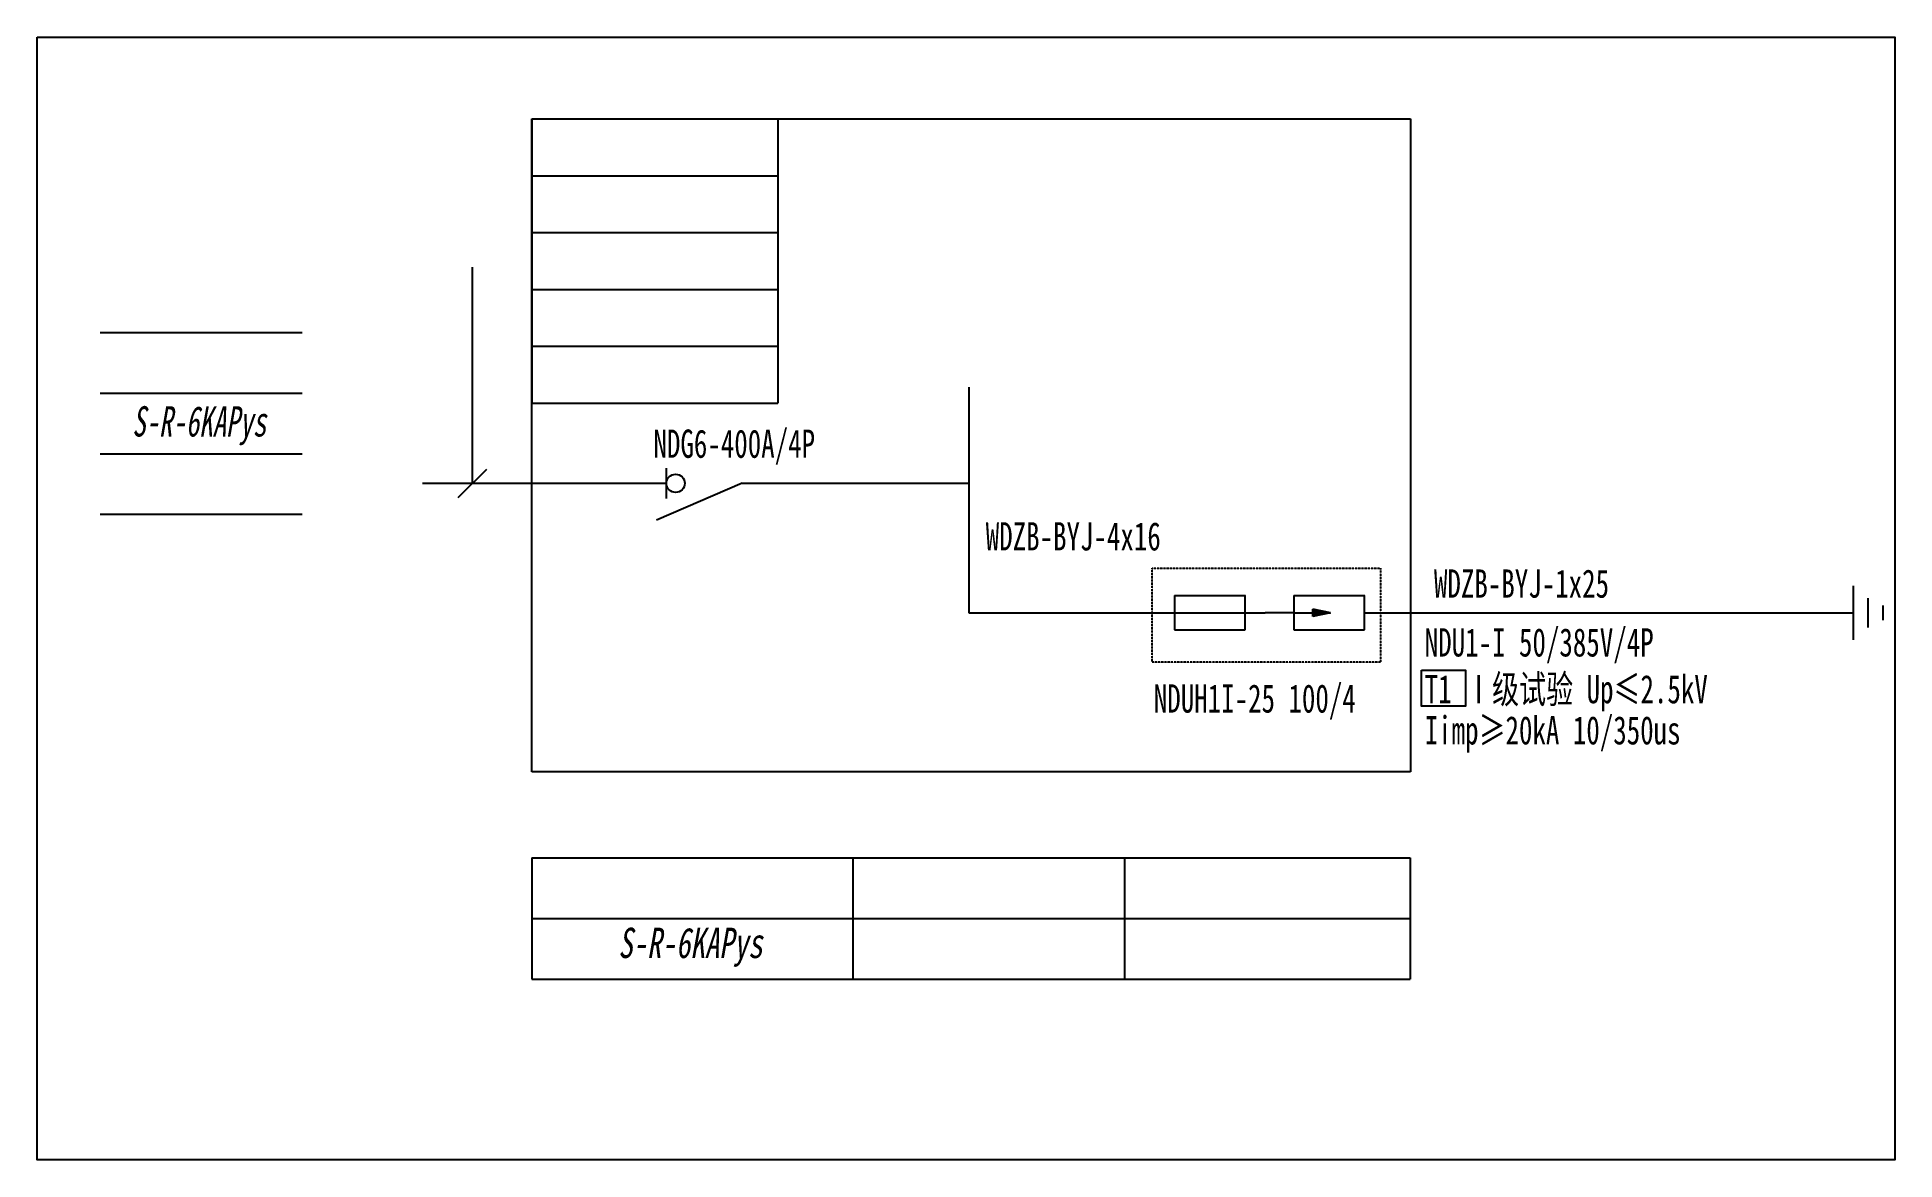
# Model space of a CAD drawing. Extents: x 329046 to 331354, y 356894 to 358290.
import ezdxf
from ezdxf.enums import TextEntityAlignment as Align

# ---------------------------------------------------------------- set-up
doc = ezdxf.new("R2010")
doc.units = 0
doc.header["$MEASUREMENT"] = 0
doc.linetypes.add('DASHED2', pattern=[0.375, 0.25, -0.125])
doc.linetypes.add('E14-QF-OBOX-2、3栋竖向及配电箱系统图_设计区$0$$1$DASHED', pattern=[0.75, 0.5, -0.25])
for name, color, linetype in [('D_E_Eqpm(强电设备)', 100, 'Continuous'), ('D_E_Eqpm（强电设备）', 100, 'Continuous'), ('D_E_Text(强电文字)', 51, 'Continuous'), ('D_E_Text（强电文字）', 51, 'Continuous'), ('D_E_Wire（强电线缆）', 10, 'Continuous'), ('D_T_TableDim（表格尺寸）', 255, 'Continuous'), ('系统图', 220, 'Continuous')]:
    doc.layers.add(name, color=color, linetype=linetype)
doc.styles.add('E14-QF-OBOX-2、3栋竖向及配电箱系统图_设计区$0$$1$电气箱', font='simhei.ttf', dxfattribs={"width": 0.8, "oblique": 10})
doc.styles.add('E14-QF-OBOX-2、3栋竖向及配电箱系统图_设计区$0$电气箱', font='simhei.ttf', dxfattribs={"width": 0.8, "oblique": 10})
doc.styles.add('电气', font='', dxfattribs={"width": 0.7})
doc.styles.get('电气').set_extended_font_data('SimSun')

msp = doc.modelspace()

# ---------------------------------------------------------------- linework, layer by layer
at = {"linetype": 'E14-QF-OBOX-2、3栋竖向及配电箱系统图_设计区$0$$1$DASHED'}
for p, q in [((329659.9, 357376.7), (329659.9, 358187.9)), ((329659.9, 358187.9), (330751.7, 358187.9)), ((330751.7, 358187.9), (330751.7, 357376.7)), ((330751.7, 357376.7), (329659.9, 357376.7))]:
    msp.add_line(p, q, dxfattribs=at)
at = {"color": 1}
msp.add_line((329921.4, 357735.1), (330202.9, 357735.1), dxfattribs=at)
at = {"linetype": 'DASHED2'}
msp.add_lwpolyline([(330430.8, 357629.6), (330714.3, 357629.6), (330714.3, 357512.8), (330430.8, 357512.8)], close=True, dxfattribs=at)
at = {"layer": 'D_E_Eqpm(强电设备)'}
for p, q in [((330458.5, 357595.6), (330546.8, 357595.6)), ((330458.5, 357595.6), (330458.5, 357552.9)), ((330546.5, 357552.9), (330546.5, 357595.6)), ((330606.7, 357595.6), (330694.9, 357595.6)), ((330606.7, 357595.6), (330606.7, 357552.9)), ((330652.5, 357574.3), (330630.3, 357578.8)), ((330630.3, 357569.7), (330630.3, 357578.8)), ((330694.7, 357552.9), (330694.7, 357595.6)), ((330606.7, 357574.3), (330571.1, 357574.3)), ((330606.7, 357574.3), (330652.5, 357574.3)), ((330652.5, 357574.3), (330630.3, 357569.7)), ((330458.5, 357552.9), (330546.5, 357552.9)), ((330606.7, 357552.9), (330694.7, 357552.9))]:
    msp.add_line(p, q, dxfattribs=at)
msp.add_solid([(330630.3, 357569.7), (330652.5, 357574.3), (330630.3, 357578.8)], dxfattribs=at)
at = {"layer": 'D_E_Eqpm（强电设备）'}
for p, q in [((329827.2, 357716.2), (329827.2, 357753.9)), ((329921.4, 357735.1), (329815.1, 357689.5))]:
    msp.add_line(p, q, dxfattribs=at)
msp.add_circle((329838.7, 357735.1), 11.4, dxfattribs=at)
at = {"layer": 'D_E_Text（强电文字）'}
for p, q in [((329659.9, 358187.9), (329659.9, 357834.9)), ((329659.9, 358187.9), (329965.8, 358187.9)), ((329965.8, 358187.9), (329965.8, 357834.9)), ((329659.9, 358117.3), (329965.8, 358117.3)), ((329659.9, 358046.7), (329965.8, 358046.7)), ((329586.2, 357735.1), (329586.2, 358003.5)), ((329659.9, 357976.1), (329965.8, 357976.1)), ((329659.9, 357905.5), (329965.8, 357905.5)), ((329659.9, 357834.9), (329965.8, 357834.9)), ((329568.5, 357717.3), (329604, 357752.8))]:
    msp.add_line(p, q, dxfattribs=at)
msp.add_lwpolyline([(330765.6, 357503), (330820.1, 357503), (330820.1, 357458.1), (330765.6, 357458.1)], close=True, dxfattribs=at)
at = {"layer": 'D_E_Wire（强电线缆）', "ltscale": 0.5}
msp.add_line((330202.9, 357854.4), (330202.9, 357574.3), dxfattribs=at)
at = {"layer": 'D_E_Wire（强电线缆）'}
for p, q in [((329524.3, 357735.1), (329827.2, 357735.1)), ((331302.3, 357540.8), (331302.3, 357607.8)), ((331320.5, 357556), (331320.5, 357592.6)), ((331338.8, 357565.1), (331338.8, 357583.4)), ((330202.9, 357574.3), (330571.1, 357574.3)), ((330694.7, 357574.3), (331302.3, 357574.3))]:
    msp.add_line(p, q, dxfattribs=at)
at = {"layer": 'D_T_TableDim（表格尺寸）', "color": 255}
for p, q in [((329123.8, 357922.5), (329374.8, 357922.5)), ((329123.8, 357847.2), (329374.8, 357847.2)), ((329123.8, 357771.9), (329374.8, 357771.9)), ((329123.8, 357696.6), (329374.8, 357696.6))]:
    msp.add_line(p, q, dxfattribs=at)
at = {"layer": 'D_T_TableDim（表格尺寸）', "ltscale": 3.5}
for p, q in [((329659.9, 357269.7), (330751.5, 357269.7)), ((329659.9, 357269.7), (329659.9, 357119.1)), ((330058.7, 357269.7), (330058.7, 357119.1)), ((330396.6, 357269.7), (330396.6, 357119.1)), ((330751.5, 357269.7), (330751.5, 357119.1)), ((329659.9, 357194.4), (330751.5, 357194.4)), ((329659.9, 357194.4), (330751.5, 357194.4)), ((330058.7, 357194.4), (330058.7, 357119.1)), ((330396.6, 357194.4), (330396.6, 357119.1)), ((329659.9, 357119.1), (330751.5, 357119.1))]:
    msp.add_line(p, q, dxfattribs=at)
at = {"layer": '系统图', "ltscale": 9973.992009}
msp.add_lwpolyline([(329045.5, 358289.5), (331353.5, 358289.5), (331353.5, 356894.5), (329045.5, 356894.5)], close=True, dxfattribs=at)

# ---------------------------------------------------------------- texts
at = {"layer": 'D_E_Text(强电文字)', "style": '电气', "width": 0.7}
for s, p in [('WDZB-BYJ-4x16', (330224, 357651.7)), ('WDZB-BYJ-1x25', (330780.9, 357593)), ('T1 Ⅰ级试验 Up≤2.5kV ', (330769.4, 357461.8)), ('Iimp≥20kA 10/350us', (330769.4, 357410.7))]:
    msp.add_text(s, height=35.137, dxfattribs=at).set_placement(p)
at = {"layer": 'D_E_Text(强电文字)', "color": 51, "true_color": 0xffff7f, "style": '电气', "width": 0.7}
msp.add_text('NDU1-I 50/385V/4P', height=35.137, dxfattribs=at).set_placement((330769.4, 357519.9))
at = {"layer": 'D_E_Text（强电文字）', "color": 7, "style": 'E14-QF-OBOX-2、3栋竖向及配电箱系统图_设计区$0$$1$电气箱', "oblique": 10, "width": 0.65}
msp.add_text('S-R-6KAPys', height=37.65, dxfattribs=at).set_placement((329246.8, 357806.9), align=Align.MIDDLE)
at = {"layer": 'D_E_Text（强电文字）', "color": 1, "style": '电气', "width": 0.7}
msp.add_text('NDG6-400A/4P', height=35.137, dxfattribs=at).set_placement((329911.6, 357781.5), align=Align.MIDDLE)
at = {"layer": 'D_E_Text（强电文字）', "color": 51, "true_color": 0xffff7f, "style": '电气', "width": 0.7}
msp.add_text('NDUH1I-25 100/4', height=35.137, dxfattribs=at).set_placement((330432.8, 357450.2))
at = {"layer": 'D_E_Text（强电文字）', "style": 'E14-QF-OBOX-2、3栋竖向及配电箱系统图_设计区$0$电气箱', "oblique": 10, "width": 0.7}
msp.add_text('S-R-6KAPys', height=37.65, dxfattribs=at).set_placement((329857, 357158.9), align=Align.MIDDLE)

doc.saveas('drawing.dxf')
